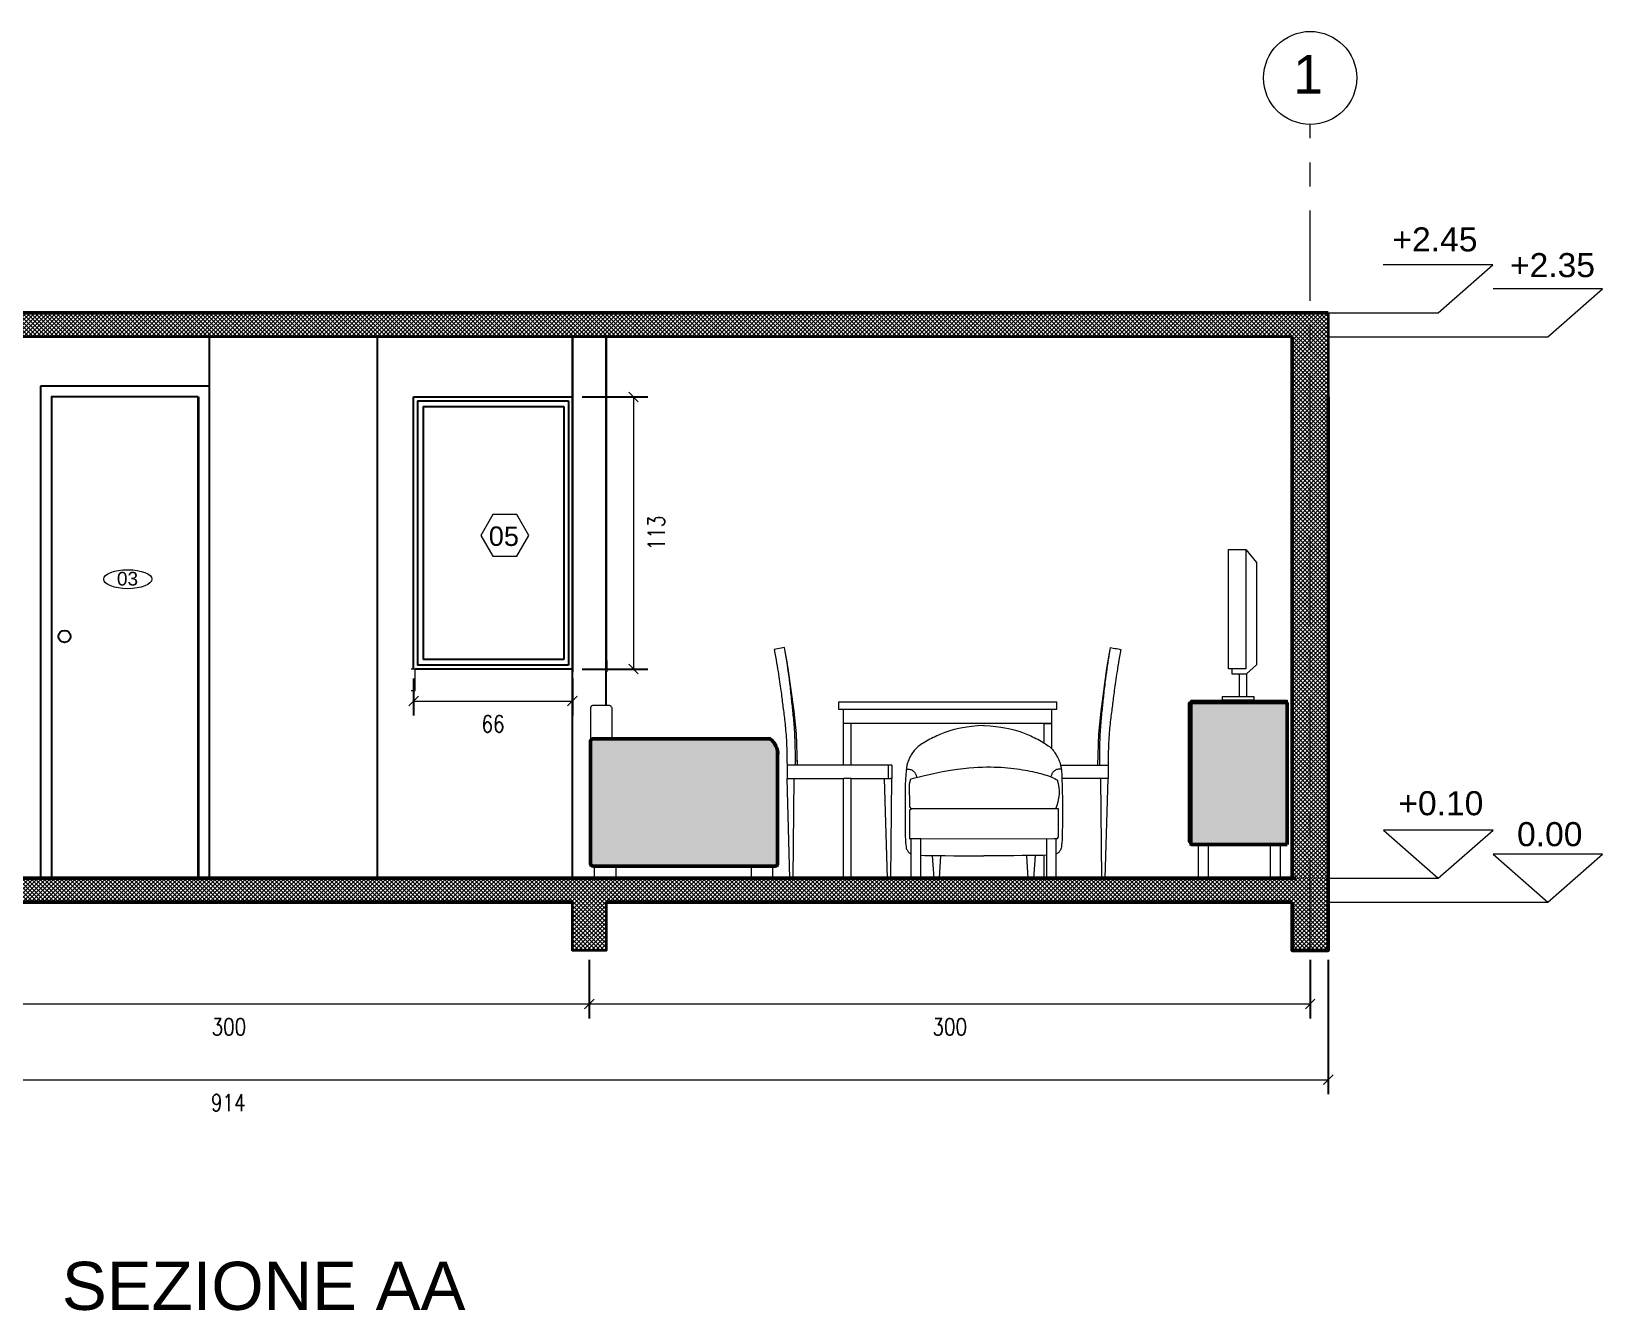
# Model space of a CAD drawing. Header units: inches. Extents: x -1721 to -596, y -6348 to -3031.
# Drawn here: x -914.15 to -907.62, y -3165.28 to -3159.96 of the extents above; entities that cross this region are included whole.
import ezdxf

# ---------------------------------------------------------------- set-up
doc = ezdxf.new("R2010")
doc.units = ezdxf.units.IN
doc.header["$MEASUREMENT"] = 0
doc.linetypes.add('$0$CENTERX2', pattern=[4, 2.5, -0.5, 0.5, -0.5])
doc.linetypes.add('$0$CENTRO2', pattern=[1.125, 0.75, -0.125, 0.125, -0.125])
for name, color, linetype, lineweight in [('$0$A-ELEV-FURN', 251, 'Continuous', 18), ('$0$A-ELEV-MBE1', 1, 'Continuous', 35), ('$0$A-FURN_Num_Penna__8', 8, 'Continuous', 18), ('$0$A-SECT-MCUT', 7, 'Continuous', 35), ('$0$AA - pareti sezionate', 236, 'Continuous', 50), ('$0$AA - serramenti e porte', 4, 'Continuous', 25), ('$0$AA pareti non sezionate', 2, 'Continuous', 25), ('$0$AA- arredo', 8, 'Continuous', 18), ('$0$G-PLANOTM', 6, 'Continuous', 40), ('$0$IKE120015-t1_Num_Penna__251', 251, 'Continuous', 18), ('$0$J- pareti sezionate', 7, 'Continuous', 50), ('$0$SEZIONE ARREDO_Num_Penna__8', 8, 'Continuous', 18), ('$1$AA - linee quote', 3, 'Continuous', 13), ('$2$A-FURN', 8, 'Continuous', 18), ('$2$A-SECT-PATT', 8, 'Continuous', 18), ('$2$A-WALL-FULL', 7, 'Continuous', 35)]:
    doc.layers.add(name, color=color, linetype=linetype, lineweight=lineweight)
doc.styles.add('$0$ARIAL', font='Arial.ttf')
doc.styles.add('$4$E-ROMANS', font='romans.shx', dxfattribs={"width": 0.8})
doc.styles.get("Standard").update_dxf_attribs({"font": 'Arial.ttf'})
doc.dimstyles.new('$0$E-0100_TICK_12', dxfattribs={"dimscale": 0.001, "dimtxt": 70, "dimasz": 40, "dimexe": 60, "dimexo": 40, "dimgap": 60, "dimtad": 4, "dimdec": 0, "dimlfac": 100, "dimzin": 0, "dimdsep": 46, "dimtxsty": '$4$E-ROMANS', "dimblk": 'OBLIQUE', "dimblk1": 'OBLIQUE', "dimblk2": 'OBLIQUE', "dimcen": 60, "dimclrd": 256, "dimclre": 256, "dimclrt": 256, "dimadec": 0, "dimazin": 0, "dimtfac": 1, "dimtdec": 0, "dimtmove": 1, "dimatfit": 3, "dimldrblk": '$0$_Open90', "dimfxl": 1, "dimtfill": 1, "dimtolj": 1, "dimtzin": 0, "dimlwd": -1, "dimarcsym": 0})

# ---------------------------------------------------------------- blocks, each defined once
blk = doc.blocks.new('_Oblique')
at = {"color": 0, "linetype": 'ByBlock', "lineweight": -2}
blk.add_line((-0.5, -0.5), (0.5, 0.5), dxfattribs=at)
blk = doc.blocks.new('*D1043')
at = {"layer": '$1$AA - linee quote', "linetype": 'Continuous', "lineweight": -2, "transparency": 16777216}
for p, q in [((-914.829, -3163.8183), (-914.829, -3164.061)), ((-911.834, -3163.8183), (-911.834, -3164.061))]:
    blk.add_line(p, q, dxfattribs=at)
at = {"layer": '$1$AA - linee quote', "transparency": 16777216}
blk.add_line((-914.829, -3164.001), (-911.834, -3164.001), dxfattribs=at)
at = {"layer": 'DEFPOINTS', "color": 0, "linetype": 'Continuous', "transparency": 16777216}
for p in [(-914.829, -3163.7783), (-911.834, -3163.7783), (-911.834, -3164.001)]:
    blk.add_point(p, dxfattribs=at)
at = {"layer": '$1$AA - linee quote', "linetype": 'Continuous', "transparency": 16777216, "xscale": 0.04, "yscale": 0.04, "zscale": 0.04, "rotation": 180}
blk.add_blockref('_Oblique', (-914.829, -3164.001), dxfattribs=at)
at = {"layer": '$1$AA - linee quote', "linetype": 'Continuous', "transparency": 16777216, "xscale": 0.04, "yscale": 0.04, "zscale": 0.04}
blk.add_blockref('_Oblique', (-911.834, -3164.001), dxfattribs=at)
at = {"layer": '$1$AA - linee quote', "linetype": 'Continuous', "transparency": 16777216, "insert": (-913.3315, -3164.096), "char_height": 0.07, "attachment_point": 5, "style": '$4$E-ROMANS', "bg_fill": 3, "box_fill_scale": 1.25, "bg_fill_color": 256, "bg_fill_true_color": 13158600, "bg_fill_transparency": 0}
blk.add_mtext('\\A1;300', dxfattribs=at)
blk = doc.blocks.new('$0$_Open90')
at = {"color": 0, "linetype": 'ByBlock', "lineweight": -2}
for p, q in [((-19.69, 19.69), (0, 0)), ((0, 0), (-39.37, 0)), ((0, 0), (-19.69, -19.69))]:
    blk.add_line(p, q, dxfattribs=at)
blk = doc.blocks.new('*D1044')
at = {"layer": '$1$AA - linee quote', "linetype": 'Continuous', "lineweight": -2, "transparency": 16777216}
for p, q in [((-911.834, -3163.8183), (-911.834, -3164.061)), ((-908.839, -3163.8183), (-908.839, -3164.061))]:
    blk.add_line(p, q, dxfattribs=at)
at = {"layer": '$1$AA - linee quote', "transparency": 16777216}
blk.add_line((-911.834, -3164.001), (-908.839, -3164.001), dxfattribs=at)
at = {"layer": 'DEFPOINTS', "color": 0, "linetype": 'Continuous', "transparency": 16777216}
for p in [(-911.834, -3163.7783), (-908.839, -3163.7783), (-908.839, -3164.001)]:
    blk.add_point(p, dxfattribs=at)
at = {"layer": '$1$AA - linee quote', "linetype": 'Continuous', "transparency": 16777216, "xscale": 0.04, "yscale": 0.04, "zscale": 0.04, "rotation": 180}
blk.add_blockref('_Oblique', (-911.834, -3164.001), dxfattribs=at)
at = {"layer": '$1$AA - linee quote', "linetype": 'Continuous', "transparency": 16777216, "xscale": 0.04, "yscale": 0.04, "zscale": 0.04}
blk.add_blockref('_Oblique', (-908.839, -3164.001), dxfattribs=at)
at = {"layer": '$1$AA - linee quote', "linetype": 'Continuous', "transparency": 16777216, "insert": (-910.3365, -3164.096), "char_height": 0.07, "attachment_point": 5, "style": '$4$E-ROMANS', "bg_fill": 3, "box_fill_scale": 1.25, "bg_fill_color": 256, "bg_fill_true_color": 13158600, "bg_fill_transparency": 0}
blk.add_mtext('\\A1;300', dxfattribs=at)
blk = doc.blocks.new('*D1045')
at = {"layer": '$1$AA - linee quote', "linetype": 'Continuous', "lineweight": -2, "transparency": 16777216}
for p, q in [((-917.904, -3163.8183), (-917.904, -3164.3762)), ((-908.764, -3163.8183), (-908.764, -3164.3762))]:
    blk.add_line(p, q, dxfattribs=at)
at = {"layer": '$1$AA - linee quote', "transparency": 16777216}
blk.add_line((-917.904, -3164.3162), (-908.764, -3164.3162), dxfattribs=at)
at = {"layer": 'DEFPOINTS', "color": 0, "linetype": 'Continuous', "transparency": 16777216}
for p in [(-917.904, -3163.7783), (-908.764, -3163.7783), (-908.764, -3164.3162)]:
    blk.add_point(p, dxfattribs=at)
at = {"layer": '$1$AA - linee quote', "linetype": 'Continuous', "transparency": 16777216, "xscale": 0.04, "yscale": 0.04, "zscale": 0.04, "rotation": 180}
blk.add_blockref('_Oblique', (-917.904, -3164.3162), dxfattribs=at)
at = {"layer": '$1$AA - linee quote', "linetype": 'Continuous', "transparency": 16777216, "xscale": 0.04, "yscale": 0.04, "zscale": 0.04}
blk.add_blockref('_Oblique', (-908.764, -3164.3162), dxfattribs=at)
at = {"layer": '$1$AA - linee quote', "linetype": 'Continuous', "transparency": 16777216, "insert": (-913.334, -3164.4112), "char_height": 0.07, "attachment_point": 5, "style": '$4$E-ROMANS', "bg_fill": 3, "box_fill_scale": 1.25, "bg_fill_color": 256, "bg_fill_true_color": 13158600, "bg_fill_transparency": 0}
blk.add_mtext('\\A1;914', dxfattribs=at)
blk = doc.blocks.new('*D1046')
at = {"layer": '$1$AA - linee quote', "linetype": 'Continuous', "lineweight": -2, "transparency": 16777216}
for p, q in [((-911.864, -3161.4783), (-911.5905, -3161.4783)), ((-911.864, -3162.609), (-911.5905, -3162.609))]:
    blk.add_line(p, q, dxfattribs=at)
at = {"layer": '$1$AA - linee quote', "transparency": 16777216}
blk.add_line((-911.6505, -3161.4783), (-911.6505, -3162.609), dxfattribs=at)
at = {"layer": 'DEFPOINTS', "color": 0, "linetype": 'Continuous', "transparency": 16777216}
for p in [(-911.904, -3161.4783), (-911.904, -3162.609), (-911.6505, -3162.609)]:
    blk.add_point(p, dxfattribs=at)
at = {"layer": '$1$AA - linee quote', "linetype": 'Continuous', "transparency": 16777216, "xscale": 0.04, "yscale": 0.04, "zscale": 0.04}
for p, rotation in [((-911.6505, -3161.4783), 90), ((-911.6505, -3162.609), 270)]:
    blk.add_blockref('_Oblique', p, dxfattribs=dict(at, rotation=rotation))
at = {"layer": '$1$AA - linee quote', "linetype": 'Continuous', "transparency": 16777216, "insert": (-911.5555, -3162.0437), "char_height": 0.07, "attachment_point": 5, "rotation": 90, "style": '$4$E-ROMANS', "bg_fill": 3, "box_fill_scale": 1.25, "bg_fill_color": 256, "bg_fill_true_color": 13158600, "bg_fill_transparency": 0}
blk.add_mtext('\\A1;113', dxfattribs=at)
blk = doc.blocks.new('*D1047')
at = {"layer": '$1$AA - linee quote', "linetype": 'Continuous', "lineweight": -2, "transparency": 16777216}
for p, q in [((-912.564, -3162.6483), (-912.564, -3162.8023)), ((-911.904, -3162.649), (-911.904, -3162.8023))]:
    blk.add_line(p, q, dxfattribs=at)
at = {"layer": '$1$AA - linee quote', "transparency": 16777216}
blk.add_line((-912.564, -3162.7423), (-911.904, -3162.7423), dxfattribs=at)
at = {"layer": 'DEFPOINTS', "color": 0, "linetype": 'Continuous', "transparency": 16777216}
for p in [(-912.564, -3162.6083), (-911.904, -3162.609), (-911.904, -3162.7423)]:
    blk.add_point(p, dxfattribs=at)
at = {"layer": '$1$AA - linee quote', "linetype": 'Continuous', "transparency": 16777216, "xscale": 0.04, "yscale": 0.04, "zscale": 0.04, "rotation": 180}
blk.add_blockref('_Oblique', (-912.564, -3162.7423), dxfattribs=at)
at = {"layer": '$1$AA - linee quote', "linetype": 'Continuous', "transparency": 16777216, "xscale": 0.04, "yscale": 0.04, "zscale": 0.04}
blk.add_blockref('_Oblique', (-911.904, -3162.7423), dxfattribs=at)
at = {"layer": '$1$AA - linee quote', "linetype": 'Continuous', "transparency": 16777216, "insert": (-912.234, -3162.8373), "char_height": 0.07, "attachment_point": 5, "style": '$4$E-ROMANS', "bg_fill": 3, "box_fill_scale": 1.25, "bg_fill_color": 256, "bg_fill_true_color": 13158600, "bg_fill_transparency": 0}
blk.add_mtext('\\A1;66', dxfattribs=at)

msp = doc.modelspace()

# ---------------------------------------------------------------- hatches: boundary and pattern name
at = {"layer": '$0$J- pareti sezionate', "linetype": 'Continuous', "true_color": 0x939598}
h = msp.add_hatch(color=252, dxfattribs=at)
h.dxf.hatch_style = 1
h.paths.add_polyline_path([(-909.3343, -3163.3373, 0.414644), (-909.333, -3163.3383), (-908.9353, -3163.3383), (-908.9353, -3162.7483), (-909.3333, -3162.7483, 0.434118), (-909.3343, -3162.7494)])
at = {"layer": '$0$SEZIONE ARREDO_Num_Penna__8', "linetype": 'Continuous', "lineweight": 18}
h = msp.add_hatch(color=8, dxfattribs=at)
edge = h.paths.add_edge_path()
edge.add_arc((-911.1306, -3162.9628), 0.0793, 356.20145, 413.88225)
edge.add_line((-911.0839, -3162.8988), (-911.8198, -3162.8988))
edge.add_arc((-911.8186, -3162.9088), 0.0101, 97.24107, 166.8648)
edge.add_line((-911.8284, -3162.9065), (-911.8284, -3163.4184))
edge.add_arc((-911.8184, -3163.4184), 0.01, 180, 270)
edge.add_line((-911.8184, -3163.4284), (-911.0615, -3163.4284))
edge.add_arc((-911.0615, -3163.4184), 0.01, 270, 360)
edge.add_line((-911.0515, -3163.4184), (-911.0515, -3162.9693))
edge.add_line((-911.0515, -3162.9693), (-911.0515, -3162.9681))
at = {"layer": '$1$AA - linee quote'}
h = msp.add_hatch(color=256, dxfattribs=at)
h.dxf.hatch_style = 1
h.paths.add_polyline_path([(-908.0803, -3160.9288), (-908.5354, -3160.9288), (-908.3079, -3161.129)], flags=17)
h.paths.add_polyline_path([(-908.5354, -3160.9288), (-908.3079, -3161.129), (-908.0803, -3160.9288)])
h = msp.add_hatch(color=256, dxfattribs=at)
h.dxf.hatch_style = 1
h.paths.add_polyline_path([(-907.6242, -3161.0288), (-908.0792, -3161.0288), (-907.8517, -3161.229)], flags=17)
h.paths.add_polyline_path([(-908.0792, -3161.0288), (-907.8517, -3161.229), (-907.6242, -3161.0288)])
h = msp.add_hatch(color=256, dxfattribs=at)
h.dxf.hatch_style = 1
h.paths.add_polyline_path([(-908.0792, -3163.2781), (-908.5342, -3163.2781), (-908.3067, -3163.4783)], flags=17)
h.paths.add_polyline_path([(-908.5342, -3163.2781), (-908.3067, -3163.4783), (-908.0792, -3163.2781)])
h = msp.add_hatch(color=256, dxfattribs=at)
h.dxf.hatch_style = 1
h.paths.add_polyline_path([(-907.6242, -3163.3781), (-908.0792, -3163.3781), (-907.8517, -3163.5783)], flags=17)
h.paths.add_polyline_path([(-908.0792, -3163.3781), (-907.8517, -3163.5783), (-907.6242, -3163.3781)])
at = {"layer": '$2$A-SECT-PATT', "true_color": 0x000000}
h = msp.add_hatch(dxfattribs=at)
h.set_pattern_fill('ANSI37', color=18, scale=0.1, style=0)
h.set_pattern_definition([(45, (-974.64823, -3343.844819), (-0.0088388348, 0.0088388348), []), (135, (-974.64823, -3343.844819), (-0.0088388348, -0.0088388348), [])])
h.paths.add_polyline_path([(-914.754, -3161.2283), (-908.914, -3161.2283), (-908.914, -3163.4783), (-908.764, -3163.4783), (-908.764, -3161.1283), (-908.914, -3161.1283), (-914.754, -3161.1283)])
h = msp.add_hatch(dxfattribs=at)
h.set_pattern_fill('ANSI37', color=18, scale=0.1)
h.set_pattern_definition([(45, (-876.74345, -1012.11279), (-0.008838834765, 0.008838834765), []), (135, (-876.74345, -1012.11279), (-0.008838834765, -0.008838834765), [])])
h.paths.add_polyline_path([(-914.754, -3163.5783), (-911.904, -3163.5783), (-911.904, -3163.7783), (-911.764, -3163.7783), (-911.764, -3163.5783), (-908.914, -3163.5783), (-908.914, -3163.7783), (-908.764, -3163.7783), (-908.764, -3163.4783), (-917.904, -3163.4783), (-917.904, -3163.7783), (-917.7529, -3163.7783), (-917.7529, -3163.5783), (-914.904, -3163.5783), (-914.904, -3163.7783), (-914.754, -3163.7783)])

# ---------------------------------------------------------------- linework, layer by layer
at = {"layer": '$0$A-ELEV-FURN'}
for p, q in [((-910.9791, -3163.4783), (-910.9937, -3163.4783)), ((-910.574, -3163.4783), (-910.5886, -3163.4783)), ((-910.1041, -3163.4783), (-910.0895, -3163.4783)), ((-909.9067, -3163.4783), (-909.9395, -3163.4783)), ((-909.699, -3163.4783), (-909.6844, -3163.4783))]:
    msp.add_line(p, q, dxfattribs=at)
at = {"layer": '$0$A-ELEV-MBE1'}
msp.add_line((-913.459, -3161.4783), (-913.459, -3163.4783), dxfattribs=at)
at = {"layer": '$0$A-FURN_Num_Penna__8', "color": 8, "linetype": 'Continuous', "lineweight": 18}
msp.add_line((-911.0077, -3162.6072), (-911.0087, -3162.6016), dxfattribs=at)
at = {"layer": '$0$A-SECT-MCUT'}
for p, q in [((-908.764, -3161.1283), (-908.764, -3161.4783)), ((-911.904, -3161.2283), (-914.754, -3161.2283)), ((-908.914, -3161.2283), (-911.904, -3161.2283))]:
    msp.add_line(p, q, dxfattribs=at)
for points in [[(-911.899, -3163.4783), (-911.749, -3163.4783)], [(-911.764, -3163.5783), (-911.764, -3163.7783), (-911.904, -3163.7783), (-911.904, -3163.5783)]]:
    msp.add_lwpolyline(points, dxfattribs=at)
at = {"layer": '$0$AA - pareti sezionate'}
for p, q in [((-917.9029, -3161.1281), (-908.764, -3161.1283)), ((-908.914, -3163.4783), (-908.914, -3161.2283)), ((-909.3343, -3163.3373), (-909.3343, -3162.7493)), ((-909.3333, -3162.7483), (-908.9353, -3162.7483)), ((-908.9353, -3162.7483), (-908.9353, -3163.3383)), ((-911.0839, -3162.8988), (-911.8198, -3162.8988)), ((-911.0515, -3162.9693), (-911.0515, -3163.4184)), ((-908.9353, -3163.3383), (-909.3333, -3163.3383)), ((-911.8184, -3163.4284), (-911.0615, -3163.4284)), ((-914.759, -3163.4783), (-911.8996, -3163.4783)), ((-914.749, -3163.4783), (-908.899, -3163.4783)), ((-913.354, -3163.4783), (-912.574, -3163.4783)), ((-913.354, -3163.4783), (-912.574, -3163.4783)), ((-911.749, -3163.4783), (-908.904, -3163.4783)), ((-914.754, -3163.5783), (-911.904, -3163.5783)), ((-911.764, -3163.5783), (-908.914, -3163.5783))]:
    msp.add_line(p, q, dxfattribs=at)
msp.add_lwpolyline([(-908.914, -3163.5783), (-908.914, -3163.7783), (-908.764, -3163.7783), (-908.764, -3161.4783), (-908.764, -3161.4783)], dxfattribs=at)
at = {"layer": '$0$AA - pareti sezionate', "flags": 128}
msp.add_lwpolyline([(-911.0515, -3162.9681, 0.257132), (-911.0839, -3162.8988), (-911.8198, -3162.8988, 0.313495), (-911.8284, -3162.9065), (-911.8284, -3163.4184, 0.414214), (-911.8184, -3163.4284), (-911.0615, -3163.4284, 0.414214), (-911.0515, -3163.4184), (-911.0515, -3162.9693)], format="xyb", close=True, dxfattribs=at)
at = {"layer": '$0$AA - pareti sezionate'}
for centre, radius, start, end in [((-909.3333, -3162.7493), 0.001, 90, 180), ((-911.8186, -3162.9088), 0.0101, 97.24107, 166.8648), ((-911.1306, -3162.9628), 0.0793, 356.20145, 53.88225), ((-909.3332, -3163.3372), 0.00113, 186.24977, 263.74105), ((-911.8184, -3163.4184), 0.01, 180, 270), ((-911.0615, -3163.4184), 0.01, 270, 0)]:
    msp.add_arc(centre, radius, start, end, dxfattribs=at)
at = {"layer": '$0$AA - serramenti e porte'}
for p, q in [((-914.114, -3161.4333), (-914.114, -3163.4783)), ((-913.414, -3161.4333), (-914.114, -3161.4333)), ((-913.459, -3161.4783), (-914.069, -3161.4783)), ((-912.564, -3162.6083), (-912.564, -3161.4783)), ((-912.5474, -3161.495), (-912.5474, -3162.5923)), ((-912.5474, -3161.495), (-911.9399, -3161.495)), ((-911.9399, -3161.495), (-911.9207, -3161.495)), ((-911.9207, -3161.495), (-911.9207, -3162.5923)), ((-912.5244, -3161.518), (-912.5244, -3162.5693)), ((-912.5244, -3161.518), (-911.9399, -3161.518)), ((-911.9399, -3161.518), (-911.9399, -3162.5693)), ((-911.904, -3162.609), (-912.5569, -3162.609)), ((-912.0524, -3162.5923), (-912.5474, -3162.5923)), ((-912.0524, -3162.5693), (-912.5244, -3162.5693)), ((-911.9399, -3162.5693), (-912.0524, -3162.5693)), ((-911.9207, -3162.5923), (-912.0524, -3162.5923))]:
    msp.add_line(p, q, dxfattribs=at)
msp.add_lwpolyline([(-913.459, -3161.4783), (-914.069, -3161.4783), (-914.069, -3163.4783), (-913.459, -3163.4783)], close=True, dxfattribs=at)
msp.add_circle((-914.0146, -3162.4733), 0.025, dxfattribs=at)
at = {"layer": '$0$AA pareti non sezionate'}
for p, q in [((-913.414, -3161.2283), (-913.414, -3163.4783)), ((-912.7152, -3161.2283), (-912.7152, -3163.4783)), ((-912.7152, -3161.2283), (-912.7152, -3163.4783)), ((-911.904, -3161.2283), (-911.904, -3162.6203)), ((-911.764, -3161.2283), (-911.764, -3162.5737))]:
    msp.add_line(p, q, dxfattribs=at)
at = {"layer": '$0$AA- arredo', "color": 8, "linetype": 'Continuous', "lineweight": 18}
for p, q in [((-909.1059, -3162.1127), (-909.0614, -3162.1667)), ((-909.0614, -3162.1667), (-909.0614, -3162.5922)), ((-911.0226, -3162.52), (-911.0654, -3162.5277)), ((-909.6687, -3162.52), (-909.6635, -3162.5209)), ((-909.6438, -3162.5244), (-909.637, -3162.5256)), ((-909.637, -3162.5256), (-909.6309, -3162.5267)), ((-909.1342, -3162.6294), (-909.1342, -3162.7239)), ((-909.1039, -3162.6294), (-909.1039, -3162.7239)), ((-910.9736, -3162.8805), (-910.9736, -3162.8782)), ((-911.0126, -3163.0081), (-911.0126, -3163.0644)), ((-910.9903, -3163.0082), (-911.0126, -3163.0082)), ((-910.9693, -3163.0082), (-910.9702, -3162.9828)), ((-911.001, -3163.4783), (-911.0126, -3163.0644)), ((-910.9864, -3163.4783), (-910.9827, -3163.0644))]:
    msp.add_line(p, q, dxfattribs=at)
at = {"layer": '$0$AA- arredo', "color": 4, "linetype": 'Continuous', "lineweight": 18}
msp.add_line((-909.6835, -3162.6072), (-909.6825, -3162.6016), dxfattribs=at)
at = {"layer": '$0$AA- arredo', "linetype": 'Continuous', "lineweight": 18}
for p, q in [((-909.892, -3162.7468), (-910.7992, -3162.7468)), ((-910.7992, -3162.7468), (-910.7992, -3162.7752)), ((-909.892, -3162.7752), (-909.892, -3162.7468)), ((-910.7992, -3162.7752), (-909.892, -3162.7752)), ((-910.7784, -3163.0082), (-910.7784, -3162.7752)), ((-909.9128, -3162.9408), (-909.9128, -3162.7752)), ((-909.9128, -3162.8355), (-910.7784, -3162.8355)), ((-909.9456, -3162.8355), (-910.7456, -3162.8355)), ((-910.7456, -3163.0082), (-910.7456, -3162.8355)), ((-909.9456, -3162.8355), (-909.9456, -3162.9157)), ((-909.9456, -3162.8355), (-909.9128, -3162.8355)), ((-909.7177, -3162.8805), (-909.7176, -3162.8782)), ((-910.7784, -3163.0082), (-910.9903, -3163.0082)), ((-910.7456, -3163.0082), (-910.7784, -3163.0082)), ((-910.591, -3163.0082), (-910.7456, -3163.0082)), ((-910.588, -3163.0082), (-910.591, -3163.0082)), ((-910.591, -3163.0644), (-910.591, -3163.0082)), ((-910.5851, -3163.0082), (-910.588, -3163.0082)), ((-910.5825, -3163.0082), (-910.5851, -3163.0082)), ((-910.5802, -3163.0082), (-910.5825, -3163.0082)), ((-910.5785, -3163.0082), (-910.5802, -3163.0082)), ((-910.5775, -3163.0082), (-910.5785, -3163.0082)), ((-910.5771, -3163.0082), (-910.5775, -3163.0082)), ((-910.5771, -3163.0082), (-910.5771, -3163.0644)), ((-909.8762, -3163.0082), (-909.7009, -3163.0082)), ((-909.7009, -3163.0082), (-909.6786, -3163.0082)), ((-909.6786, -3163.0081), (-909.6786, -3163.0644)), ((-911.0126, -3163.0644), (-910.7784, -3163.0644)), ((-910.7784, -3163.4783), (-910.7784, -3163.0644)), ((-910.7456, -3163.0644), (-910.7784, -3163.0644)), ((-910.7456, -3163.4783), (-910.7456, -3163.0644)), ((-910.7456, -3163.0644), (-910.6071, -3163.0644)), ((-910.6071, -3163.0644), (-910.591, -3163.0644)), ((-910.5954, -3163.4783), (-910.6071, -3163.0644)), ((-910.591, -3163.0644), (-910.588, -3163.0644)), ((-910.588, -3163.0644), (-910.5851, -3163.0644)), ((-910.5851, -3163.0644), (-910.5825, -3163.0644)), ((-910.5771, -3163.0644), (-910.5825, -3163.0644)), ((-910.5808, -3163.4783), (-910.5771, -3163.0644)), ((-910.5033, -3163.0865), (-910.4977, -3163.0652)), ((-909.6786, -3163.0644), (-909.8705, -3163.0644)), ((-909.7049, -3163.4783), (-909.7086, -3163.0644)), ((-909.6902, -3163.4783), (-909.6786, -3163.0644)), ((-910.5028, -3163.1814), (-910.5033, -3163.0865)), ((-910.495, -3163.1896), (-910.5028, -3163.1814)), ((-909.8957, -3163.1896), (-910.495, -3163.1896)), ((-909.9456, -3163.3835), (-909.9456, -3163.4783))]:
    msp.add_line(p, q, dxfattribs=at)
at = {"layer": '$0$AA- arredo'}
for p, q in [((-908.9353, -3162.7383), (-908.9353, -3162.7483)), ((-909.3032, -3163.4783), (-909.3032, -3163.3383)), ((-909.2632, -3163.3383), (-909.2632, -3163.4783)), ((-909.0042, -3163.4783), (-909.0042, -3163.3383)), ((-908.9642, -3163.3383), (-908.9642, -3163.4783))]:
    msp.add_line(p, q, dxfattribs=at)
at = {"layer": '$0$AA- arredo', "color": 7, "linetype": 'Continuous', "lineweight": 18}
for p, q in [((-911.8284, -3162.7677), (-911.8284, -3163.4184)), ((-911.7504, -3162.7607), (-911.8214, -3162.7607)), ((-911.7386, -3162.8988), (-911.7395, -3162.7705))]:
    msp.add_line(p, q, dxfattribs=at)
at = {"layer": '$0$AA- arredo', "color": 8, "linetype": 'Continuous', "lineweight": 18, "flags": 128}
for points in [[(-909.178, -3162.1127), (-909.1059, -3162.1127), (-909.1059, -3162.6083), (-909.178, -3162.6083)], [(-909.1039, -3162.7239), (-909.0734, -3162.7239), (-909.0734, -3162.7383), (-909.2037, -3162.7383), (-909.2037, -3162.7239)]]:
    msp.add_lwpolyline(points, close=True, dxfattribs=at)
for points in [[(-911.011, -3162.5877), (-911.0211, -3162.528), (-911.0226, -3162.52)], [(-910.9693, -3163.0082), (-910.9736, -3162.8782), (-910.9835, -3162.7835), (-911.0077, -3162.6072), (-911.0211, -3162.528), (-911.0226, -3162.52)], [(-909.6802, -3162.5877), (-909.6701, -3162.528), (-909.6687, -3162.52)], [(-909.6635, -3162.5209), (-909.6574, -3162.522)], [(-909.6574, -3162.522), (-909.6507, -3162.5232), (-909.6438, -3162.5244)], [(-909.6309, -3162.5267), (-909.6258, -3162.5276)], [(-909.1646, -3162.6083), (-909.1646, -3162.6294), (-909.1039, -3162.6294), (-909.0614, -3162.5922)]]:
    msp.add_lwpolyline(points, dxfattribs=at)
at = {"layer": '$0$AA- arredo', "linetype": 'Continuous', "lineweight": 18, "flags": 128}
for points in [[(-909.7219, -3163.0082), (-909.7176, -3162.8782), (-909.7078, -3162.7835), (-909.6835, -3162.6072), (-909.6701, -3162.528), (-909.6687, -3162.52)], [(-910.1938, -3162.8432), (-910.2215, -3162.8456), (-910.2453, -3162.8482), (-910.2658, -3162.8509), (-910.2832, -3162.8537), (-910.2982, -3162.8565), (-910.3109, -3162.8594), (-910.322, -3162.8622), (-910.3318, -3162.8649), (-910.3407, -3162.8676), (-910.3489, -3162.8702), (-910.3564, -3162.8728), (-910.3636, -3162.8754), (-910.3705, -3162.8781), (-910.3772, -3162.8809), (-910.3839, -3162.8838), (-910.3907, -3162.8869), (-910.3977, -3162.8903), (-910.4049, -3162.8938), (-910.4122, -3162.8975), (-910.4194, -3162.9012), (-910.4266, -3162.9051), (-910.4336, -3162.909), (-910.4403, -3162.9129), (-910.4467, -3162.9167), (-910.4526, -3162.9205), (-910.4581, -3162.9242), (-910.4632, -3162.9279), (-910.468, -3162.9317), (-910.4724, -3162.9355), (-910.4766, -3162.9394), (-910.4804, -3162.9435), (-910.4841, -3162.9477), (-910.4875, -3162.9521), (-910.4908, -3162.9567), (-910.4938, -3162.9614), (-910.4967, -3162.9662), (-910.4995, -3162.9711), (-910.5021, -3162.976), (-910.5045, -3162.981), (-910.5069, -3162.9858), (-910.5091, -3162.9907), (-910.5112, -3162.9961), (-910.5132, -3163.0025), (-910.515, -3163.0103), (-910.5166, -3163.0203), (-910.5181, -3163.0328), (-910.5193, -3163.0485), (-910.5204, -3163.0678), (-910.5212, -3163.0911), (-910.5218, -3163.1175), (-910.5222, -3163.146), (-910.5224, -3163.1756), (-910.5224, -3163.2051), (-910.5223, -3163.2337), (-910.5221, -3163.2601), (-910.5217, -3163.2833), (-910.5212, -3163.3026), (-910.5206, -3163.3183), (-910.5199, -3163.3306), (-910.519, -3163.3403), (-910.518, -3163.3476), (-910.5169, -3163.3532), (-910.5156, -3163.3575), (-910.5141, -3163.3609), (-910.5125, -3163.3639), (-910.5107, -3163.3667), (-910.5088, -3163.3691), (-910.5067, -3163.3713), (-910.5046, -3163.3732), (-910.5025, -3163.3749), (-910.5004, -3163.3764), (-910.4982, -3163.3778), (-910.4975, -3163.3782)], [(-910.1969, -3162.8432), (-910.1692, -3162.8456), (-910.1453, -3162.8482), (-910.1249, -3162.8509), (-910.1074, -3162.8537), (-910.0925, -3162.8565), (-910.0797, -3162.8594), (-910.0687, -3162.8622), (-910.0589, -3162.8649), (-910.05, -3162.8676), (-910.0418, -3162.8702), (-910.0342, -3162.8728), (-910.0271, -3162.8754), (-910.0202, -3162.8781), (-910.0135, -3162.8809), (-910.0068, -3162.8838), (-910, -3162.8869), (-909.993, -3162.8903), (-909.9858, -3162.8938), (-909.9785, -3162.8975), (-909.9712, -3162.9012), (-909.9641, -3162.9051), (-909.9571, -3162.909), (-909.9503, -3162.9129), (-909.944, -3162.9167), (-909.9381, -3162.9205), (-909.9326, -3162.9242), (-909.9274, -3162.9279), (-909.9227, -3162.9317), (-909.9182, -3162.9355), (-909.9141, -3162.9394), (-909.9102, -3162.9435), (-909.9066, -3162.9477), (-909.9032, -3162.9521), (-909.8999, -3162.9567), (-909.8968, -3162.9614), (-909.8939, -3162.9662), (-909.8912, -3162.9711), (-909.8886, -3162.976), (-909.8861, -3162.981), (-909.8838, -3162.9858), (-909.8816, -3162.9907), (-909.8795, -3162.9961), (-909.8775, -3163.0025), (-909.8757, -3163.0103), (-909.874, -3163.0203), (-909.8726, -3163.0328), (-909.8713, -3163.0485), (-909.8703, -3163.0678), (-909.8695, -3163.0911), (-909.8689, -3163.1175), (-909.8685, -3163.146), (-909.8683, -3163.1756), (-909.8683, -3163.2051), (-909.8684, -3163.2337), (-909.8686, -3163.2601), (-909.869, -3163.2833), (-909.8695, -3163.3026), (-909.8701, -3163.3183), (-909.8708, -3163.3306), (-909.8716, -3163.3403), (-909.8726, -3163.3476), (-909.8738, -3163.3532), (-909.8751, -3163.3575), (-909.8766, -3163.3609), (-909.8782, -3163.3639), (-909.88, -3163.3667), (-909.8819, -3163.3691), (-909.8839, -3163.3713), (-909.886, -3163.3732), (-909.8882, -3163.3749), (-909.8903, -3163.3764), (-909.8925, -3163.3778), (-909.8942, -3163.3787)], [(-910.5172, -3163.0254), (-910.5127, -3163.0249), (-910.5084, -3163.0248), (-910.5045, -3163.0253), (-910.5009, -3163.0262), (-910.4976, -3163.0273), (-910.4946, -3163.0287), (-910.4919, -3163.0302), (-910.4895, -3163.0318), (-910.4874, -3163.0333), (-910.4855, -3163.0349), (-910.4838, -3163.0365), (-910.4823, -3163.0382), (-910.481, -3163.0401), (-910.4798, -3163.0421), (-910.4787, -3163.0444), (-910.4776, -3163.0469), (-910.4766, -3163.0498), (-910.4756, -3163.0529), (-910.4746, -3163.0564), (-910.4738, -3163.0594)], [(-910.4977, -3163.0652), (-910.4476, -3163.0531), (-910.404, -3163.0433), (-910.3662, -3163.0356), (-910.3334, -3163.0296), (-910.3048, -3163.0252), (-910.2797, -3163.022), (-910.2574, -3163.0198), (-910.237, -3163.0183), (-910.218, -3163.0172), (-910.2002, -3163.0165), (-910.1833, -3163.0161), (-910.1673, -3163.016), (-910.152, -3163.0163), (-910.1374, -3163.0168), (-910.1233, -3163.0176), (-910.1097, -3163.0186), (-910.0963, -3163.0197), (-910.0832, -3163.0211), (-910.0705, -3163.0225), (-910.0581, -3163.0241), (-910.0462, -3163.0259), (-910.0346, -3163.0276), (-910.0235, -3163.0295), (-910.0128, -3163.0314), (-910.0026, -3163.0333), (-909.9929, -3163.0353), (-909.9836, -3163.0373), (-909.9746, -3163.0394), (-909.966, -3163.0415), (-909.9577, -3163.0436), (-909.9497, -3163.0459), (-909.9419, -3163.0482), (-909.9343, -3163.0506), (-909.9269, -3163.053), (-909.9197, -3163.0556), (-909.9129, -3163.0583), (-909.9064, -3163.0612), (-909.9002, -3163.0643), (-909.8944, -3163.0676), (-909.889, -3163.071)], [(-909.8734, -3163.0254), (-909.878, -3163.0249), (-909.8822, -3163.0248), (-909.8861, -3163.0253), (-909.8898, -3163.0262), (-909.893, -3163.0273), (-909.896, -3163.0287), (-909.8988, -3163.0302), (-909.9012, -3163.0318), (-909.9033, -3163.0333), (-909.9052, -3163.0349), (-909.9069, -3163.0365), (-909.9083, -3163.0382), (-909.9097, -3163.0401), (-909.9109, -3163.0421), (-909.912, -3163.0444), (-909.913, -3163.0469), (-909.9141, -3163.0498), (-909.9151, -3163.0529), (-909.9161, -3163.0564), (-909.9163, -3163.057)], [(-910.495, -3163.1896), (-910.5044, -3163.1968), (-910.5044, -3163.3132), (-910.5032, -3163.3146), (-909.9036, -3163.3141), (-909.8891, -3163.3128), (-909.8852, -3163.3067), (-909.8852, -3163.1907), (-909.8957, -3163.1896)], [(-909.9349, -3163.3141), (-909.9349, -3163.4783), (-909.8942, -3163.4783), (-909.8942, -3163.3133)], [(-910.4564, -3163.3832), (-910.4404, -3163.3837), (-910.4169, -3163.3841), (-910.3879, -3163.3844), (-910.3549, -3163.3846), (-910.3201, -3163.3848), (-910.2857, -3163.385), (-910.2539, -3163.3851), (-910.2268, -3163.3852), (-910.2065, -3163.3853), (-910.1953, -3163.3855)], [(-910.4093, -3163.385), (-910.4023, -3163.4783), (-910.3795, -3163.4783), (-910.3739, -3163.385)], [(-909.9349, -3163.3833), (-909.9503, -3163.3837), (-909.9738, -3163.3841), (-910.0028, -3163.3844), (-910.0358, -3163.3846), (-910.0706, -3163.3848), (-910.1049, -3163.385), (-910.1368, -3163.3851), (-910.1639, -3163.3852), (-910.1841, -3163.3853), (-910.1953, -3163.3855)], [(-909.9813, -3163.385), (-909.9884, -3163.4783), (-910.0111, -3163.4783), (-910.0168, -3163.385)]]:
    msp.add_lwpolyline(points, dxfattribs=at)
msp.add_lwpolyline([(-910.4975, -3163.4783), (-910.4564, -3163.4783), (-910.4564, -3163.3146), (-910.4975, -3163.3146)], close=True, dxfattribs=at)
at = {"layer": '$0$AA- arredo', "color": 7, "linetype": 'Continuous', "lineweight": 18, "flags": 128}
for points in [[(-911.8132, -3163.4783), (-911.7231, -3163.4783), (-911.7231, -3163.4284), (-911.8132, -3163.4284)], [(-911.0709, -3163.4284), (-911.162, -3163.4284), (-911.162, -3163.4782), (-911.0709, -3163.4782)]]:
    msp.add_lwpolyline(points, close=True, dxfattribs=at)
at = {"layer": '$0$AA- arredo', "color": 7, "linetype": 'Continuous', "lineweight": 18}
for centre, radius, start, end in [((-911.8207, -3162.7683), 0.00768, 94.99213, 175.00787), ((-911.7559, -3162.7778), 0.018, 23.9372, 72.12376)]:
    msp.add_arc(centre, radius, start, end, dxfattribs=at)
at = {"layer": '$0$AA- arredo', "linetype": 'Continuous', "lineweight": 18}
msp.add_arc((-910.0426, -3163.122), 0.1618, 335.27354, 18.33738, dxfattribs=at)
at = {"layer": '$0$AA- arredo', "color": 8, "linetype": 'Continuous', "lineweight": 18}
for points, knots in [([(-911.0654, -3162.5276), (-911.0581, -3162.5684), (-911.0525, -3162.6021), (-911.048, -3162.631), (-911.0435, -3162.6599), (-911.0402, -3162.684), (-911.0373, -3162.7059), (-911.0358, -3162.7168), (-911.0345, -3162.7272), (-911.0332, -3162.7373), (-911.0319, -3162.7474), (-911.0307, -3162.7573), (-911.0294, -3162.7672), (-911.0281, -3162.7771), (-911.0268, -3162.787), (-911.0255, -3162.7971), (-911.0242, -3162.8073), (-911.0229, -3162.8177), (-911.0217, -3162.8287), (-911.0205, -3162.8397), (-911.0193, -3162.8514), (-911.0183, -3162.8639), (-911.0172, -3162.8764), (-911.0163, -3162.8898), (-911.0154, -3162.9045), (-911.0146, -3162.9191), (-911.014, -3162.935), (-911.0135, -3162.9524), (-911.013, -3162.9694), (-911.0127, -3162.9879), (-911.0126, -3163.0081)], [0, 0, 0, 0, 1, 1, 1, 2, 2, 2, 3, 3, 3, 4, 4, 4, 5, 5, 5, 6, 6, 6, 7, 7, 7, 8, 8, 8, 9, 9, 9, 10, 10, 10, 10]), ([(-910.9936, -3162.7325), (-910.9946, -3162.7223), (-910.9958, -3162.7115), (-910.9969, -3162.7008), (-910.9981, -3162.69), (-910.9992, -3162.6794), (-911.0006, -3162.6673), (-911.0047, -3162.6335), (-911.0114, -3162.5879), (-911.0203, -3162.5328)], [0, 0, 0, 0, 1, 1, 1, 2, 2, 2, 3, 3, 3, 3]), ([(-910.9841, -3162.8248), (-910.9851, -3162.8135), (-910.9862, -3162.8028), (-910.9873, -3162.7925), (-910.9883, -3162.7822), (-910.9894, -3162.7722), (-910.9905, -3162.7624), (-910.9915, -3162.7525), (-910.9925, -3162.7428), (-910.9936, -3162.7325)], [0, 0, 0, 0, 1, 1, 1, 2, 2, 2, 3, 3, 3, 3])]:
    msp.add_open_spline(points, degree=3, knots=knots, dxfattribs=at)
at = {"layer": '$0$AA- arredo', "linetype": 'Continuous', "lineweight": 18}
for points, knots in [([(-909.6258, -3162.5276), (-909.6331, -3162.5684), (-909.6387, -3162.6021), (-909.6432, -3162.631), (-909.6477, -3162.6599), (-909.6511, -3162.684), (-909.654, -3162.7059), (-909.6554, -3162.7168), (-909.6567, -3162.7272), (-909.658, -3162.7373), (-909.6593, -3162.7474), (-909.6606, -3162.7573), (-909.6619, -3162.7672), (-909.6631, -3162.7771), (-909.6644, -3162.787), (-909.6657, -3162.7971), (-909.667, -3162.8073), (-909.6683, -3162.8177), (-909.6695, -3162.8287), (-909.6707, -3162.8397), (-909.6719, -3162.8514), (-909.673, -3162.8639), (-909.674, -3162.8764), (-909.675, -3162.8898), (-909.6758, -3162.9045), (-909.6766, -3162.9191), (-909.6773, -3162.935), (-909.6777, -3162.9524), (-909.6782, -3162.9694), (-909.6785, -3162.9879), (-909.6786, -3163.0081)], [0, 0, 0, 0, 1, 1, 1, 2, 2, 2, 3, 3, 3, 4, 4, 4, 5, 5, 5, 6, 6, 6, 7, 7, 7, 8, 8, 8, 9, 9, 9, 10, 10, 10, 10]), ([(-909.6977, -3162.7325), (-909.6966, -3162.7223), (-909.6954, -3162.7115), (-909.6943, -3162.7008), (-909.6931, -3162.69), (-909.692, -3162.6794), (-909.6901, -3162.6654)], [0, 0, 0, 0, 1, 1, 1, 2, 2, 2, 2]), ([(-909.7071, -3162.8248), (-909.7061, -3162.8135), (-909.705, -3162.8028), (-909.704, -3162.7925), (-909.7029, -3162.7822), (-909.7018, -3162.7722), (-909.7008, -3162.7624), (-909.6997, -3162.7525), (-909.6987, -3162.7428), (-909.6977, -3162.7325)], [0, 0, 0, 0, 1, 1, 1, 2, 2, 2, 3, 3, 3, 3])]:
    msp.add_open_spline(points, degree=3, knots=knots, dxfattribs=at)
at = {"layer": '$0$AA- arredo', "color": 8, "linetype": 'Continuous', "lineweight": 18}
for points in [[(-909.6778, -3162.5768), (-909.6751, -3162.5595), (-909.6721, -3162.5406), (-909.6687, -3162.52)], [(-909.6901, -3162.6654), (-909.6886, -3162.6529), (-909.6801, -3162.5925), (-909.6778, -3162.5768)], [(-910.9813, -3162.8609), (-910.9822, -3162.848), (-910.9831, -3162.8361), (-910.9841, -3162.8248)], [(-910.9791, -3162.9026), (-910.9797, -3162.8876), (-910.9805, -3162.8738), (-910.9813, -3162.8609)], [(-910.9779, -3162.9516), (-910.9781, -3162.9338), (-910.9785, -3162.9176), (-910.9791, -3162.9026)], [(-910.9777, -3163.0081), (-910.9776, -3162.9876), (-910.9776, -3162.9689), (-910.9779, -3162.9516)]]:
    msp.add_open_spline(points, degree=3, dxfattribs=at)
at = {"layer": '$0$AA- arredo', "linetype": 'Continuous', "lineweight": 18}
for points in [[(-909.7121, -3162.9026), (-909.7115, -3162.8876), (-909.7107, -3162.8738), (-909.7099, -3162.8609)], [(-909.7099, -3162.8609), (-909.7091, -3162.848), (-909.7081, -3162.8361), (-909.7071, -3162.8248)], [(-909.7134, -3162.9516), (-909.7131, -3162.9338), (-909.7127, -3162.9176), (-909.7121, -3162.9026)], [(-909.7135, -3163.0081), (-909.7137, -3162.9876), (-909.7136, -3162.9689), (-909.7134, -3162.9516)]]:
    msp.add_open_spline(points, degree=3, dxfattribs=at)
at = {"layer": '$0$G-PLANOTM', "color": 0}
for p, q in [((-910.9791, -3163.4783), (-910.9937, -3163.4783)), ((-909.9067, -3163.4783), (-909.9395, -3163.4783))]:
    msp.add_line(p, q, dxfattribs=at)
at = {"layer": '$0$IKE120015-t1_Num_Penna__251', "color": 251, "linetype": 'Continuous', "lineweight": 18, "true_color": 0x656565}
for p, q in [((-909.3443, -3163.3273), (-909.3443, -3162.7493)), ((-909.3353, -3162.7483), (-909.3433, -3162.7483)), ((-909.3343, -3162.7473), (-909.3343, -3162.7393)), ((-909.3333, -3162.7383), (-908.9353, -3162.7383)), ((-909.3353, -3163.3283), (-909.3433, -3163.3283)), ((-909.3343, -3163.3373), (-909.3343, -3163.3293)), ((-908.9983, -3163.3383), (-908.9983, -3163.3383)), ((-908.9433, -3163.3383), (-908.9433, -3163.3383))]:
    msp.add_line(p, q, dxfattribs=at)
for centre, start, end in [((-909.3433, -3162.7493), 90, 180), ((-909.3353, -3162.7493), 0, 90), ((-909.3333, -3162.7393), 90, 180), ((-909.3333, -3162.7473), 180, 270), ((-909.3433, -3163.3273), 180, 270), ((-909.3353, -3163.3273), 270, 0), ((-908.9433, -3163.3373), 255, 270)]:
    msp.add_arc(centre, 0.001, start, end, dxfattribs=at)
at = {"layer": '$1$AA - linee quote', "linetype": '$0$CENTRO2', "ltscale": 0.5}
msp.add_line((-908.839, -3163.7783), (-908.839, -3160.3455), dxfattribs=at)
at = {"layer": '$1$AA - linee quote'}
for p, q in [((-908.0803, -3160.9288), (-908.5354, -3160.9288)), ((-908.3079, -3161.129), (-908.0803, -3160.9288)), ((-907.6242, -3161.0288), (-908.0792, -3161.0288)), ((-907.8517, -3161.229), (-907.6242, -3161.0288)), ((-912.5569, -3162.6983), (-912.5569, -3162.6083)), ((-912.574, -3162.6983), (-912.5569, -3162.6983)), ((-908.5342, -3163.2781), (-908.3067, -3163.4783)), ((-908.0792, -3163.2781), (-908.5342, -3163.2781)), ((-908.3067, -3163.4783), (-908.0792, -3163.2781)), ((-908.0792, -3163.3781), (-907.8517, -3163.5783)), ((-907.6242, -3163.3781), (-908.0792, -3163.3781)), ((-907.8517, -3163.5783), (-907.6242, -3163.3781))]:
    msp.add_line(p, q, dxfattribs=at)
at = {"layer": '$1$AA - linee quote', "linetype": 'Continuous'}
for p, q in [((-908.764, -3161.129), (-908.3079, -3161.129)), ((-908.764, -3161.229), (-908.3067, -3161.229)), ((-908.3067, -3161.229), (-907.8517, -3161.229)), ((-908.764, -3163.4783), (-908.3067, -3163.4783)), ((-908.764, -3163.5783), (-907.8517, -3163.5783))]:
    msp.add_line(p, q, dxfattribs=at)
at = {"layer": '$1$AA - linee quote'}
msp.add_lwpolyline([(-912.0854, -3162.0535), (-912.1354, -3161.9669), (-912.2354, -3161.9669), (-912.2854, -3162.0535), (-912.2354, -3162.1401), (-912.1354, -3162.1401)], close=True, dxfattribs=at)
msp.add_circle((-908.839, -3160.1522), 0.1933, dxfattribs=at)
msp.add_ellipse((-913.7514, -3162.2357), major_axis=(-0.1, 0.0002), ratio=0.395468, dxfattribs=at)
at = {"layer": '$2$A-FURN'}
msp.add_line((-912.574, -3162.6083), (-912.5569, -3162.6083), dxfattribs=at)
at = {"layer": '$2$A-WALL-FULL'}
msp.add_line((-911.764, -3162.5737), (-911.764, -3162.6203), dxfattribs=at)

# ---------------------------------------------------------------- texts
at = {"layer": '$1$AA - linee quote', "style": '$0$ARIAL'}
msp.add_text('05', height=0.08074, rotation=359.83263, dxfattribs=at).set_placement((-912.2518, -3162.0972))
msp.add_text('03', height=0.05664, dxfattribs=at).set_placement((-913.7967, -3162.2619))
at = {"layer": '$1$AA - linee quote', "linetype": 'Continuous', "attachment_point": 1}
for s, width, heights, insert, char_height in [('+2.45', 0.464554, [0], (-908.4974, -3160.7733), 0.1), ('+2.35', 0.464554, [0], (-908.009, -3160.8803), 0.1), ('+0.10', 0.464554, [0], (-908.4729, -3163.1168), 0.1), ('0.00', 0.464554, [0], (-907.9795, -3163.2453), 0.1), ('SEZIONE AA', 2.1255, [0.4778], (-914.0254, -3165.0727), 0.2)]:
    msp.add_mtext_dynamic_manual_height_columns(s, width=width, gutter_width=1, heights=heights, dxfattribs=dict(at, insert=insert, char_height=char_height))
at = {"layer": '$1$AA - linee quote', "linetype": '$0$CENTERX2', "ltscale": 5, "style": '$0$ARIAL'}
msp.add_attdef('1', (-908.9096, -3160.217), '', height=0.16, dxfattribs=at)

# ---------------------------------------------------------------- next in the draw order: dimensions: what is measured, and where the dimension line sits
at = {"layer": '$1$AA - linee quote', "color": 7, "linetype": 'Continuous', "true_color": 0xffffff}
dim = msp.add_linear_dim(base=(-911.6505, -3162.609), p1=(-911.904, -3161.4783), p2=(-911.904, -3162.609), angle=90, dimstyle='$0$E-0100_TICK_12', dxfattribs=at)
dim.commit()
dim.dimension.update_dxf_attribs({"geometry": '*D1046', "text_midpoint": (-911.5555, -3162.0437)})
dim = msp.add_linear_dim(base=(-911.8340197788, -3164.0010463233), p1=(-914.8290197788, -3163.7783251668), p2=(-911.8340197788, -3163.7783251668), dimstyle='$0$E-0100_TICK_12', dxfattribs=at)
dim.commit()
dim.dimension.update_dxf_attribs({"geometry": '*D1043', "text_midpoint": (-913.3315197788, -3164.0960463233)})

# ---------------------------------------------------------------- next in the draw order: linework, layer by layer
at = {"layer": '$0$AA - serramenti e porte'}
msp.add_line((-912.564, -3161.4783), (-911.904, -3161.4783), dxfattribs=at)
at = {"layer": '$0$AA pareti non sezionate'}
msp.add_line((-911.7652, -3161.2283), (-911.7652, -3162.7607), dxfattribs=at)

# ---------------------------------------------------------------- next in the draw order: dimensions: what is measured, and where the dimension line sits
at = {"layer": '$1$AA - linee quote', "color": 7, "linetype": 'Continuous', "true_color": 0xffffff}
for base, p1, p2, picture, middle in [((-911.904, -3162.7423), (-912.564, -3162.6083), (-911.904, -3162.609), '*D1047', (-912.234, -3162.8373)), ((-908.8390197787, -3164.0010463233), (-911.8340197788, -3163.7783251668), (-908.8390197787, -3163.7783251668), '*D1044', (-910.3365197787, -3164.0960463233))]:
    dim = msp.add_linear_dim(base=base, p1=p1, p2=p2, dimstyle='$0$E-0100_TICK_12', dxfattribs=at)
    dim.commit()
    dim.dimension.update_dxf_attribs({"geometry": picture, "text_midpoint": middle})

# ---------------------------------------------------------------- next in the draw order: linework, layer by layer
at = {"layer": '$0$AA pareti non sezionate'}
msp.add_line((-911.9052, -3161.2283), (-911.9052, -3163.4783), dxfattribs=at)

# ---------------------------------------------------------------- next in the draw order: dimensions: what is measured, and where the dimension line sits
at = {"layer": '$1$AA - linee quote', "color": 7, "linetype": 'Continuous', "true_color": 0xffffff}
dim = msp.add_linear_dim(base=(-908.764, -3164.3162), p1=(-917.904, -3163.7783), p2=(-908.764, -3163.7783), dimstyle='$0$E-0100_TICK_12', dxfattribs=at)
dim.commit()
dim.dimension.update_dxf_attribs({"geometry": '*D1045', "text_midpoint": (-913.334, -3164.4112)})

doc.saveas('drawing.dxf')
